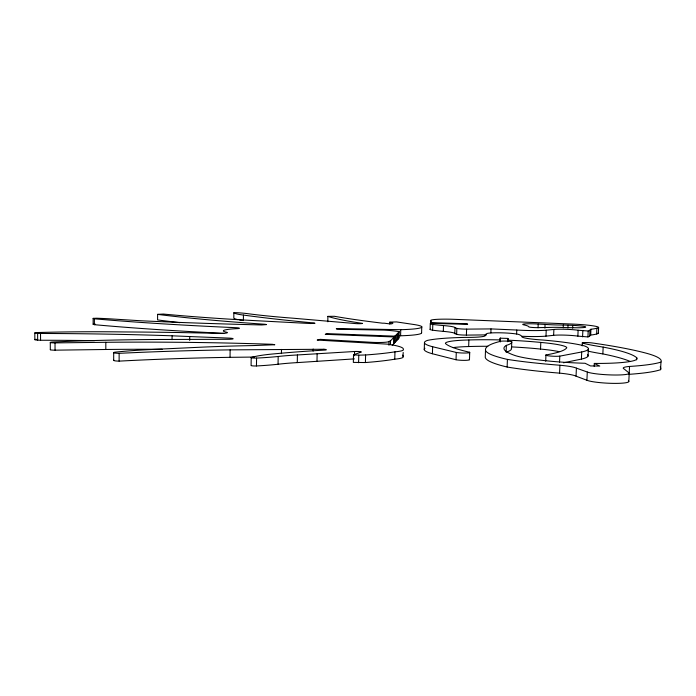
<?xml version="1.0" encoding="UTF-8"?>
<svg xmlns="http://www.w3.org/2000/svg" width="696" height="696" viewBox="0 0 696 696"><rect width="100%" height="100%" fill="white"/><g stroke="black" fill="none" stroke-linecap="round" stroke-linejoin="round"><path stroke-width="1.04" d="M50.443 349.583A4.524 0.505 -0.4 0 0 54.749 350.175L105.818 349.488L105.818 342.301A811.832 165.57 -1.1 0 1 272.397 344.303L274.807 344.738L252.865 345.581A331.392 48.79 1.2 0 0 197.29 347.365L151.128 349.531A127.646 16.191 0.4 0 0 116.85 351.985A6.264 0.722 0 0 0 113.813 352.759A6.264 0.722 0 0 0 119.138 353.333A739.178 155.982 1.5 0 1 230.132 349.87L323.91 349.262M113.683 360.371L113.692 352.611M254.64 357.057L230.045 357.326A738.073 164.508 1.5 0 0 119.12 361.128L119.138 353.333M179.881 322.657A336.02 25.326 1.6 0 1 157.583 319.916L157.618 314.348L163.369 314.053A284.847 20.175 1.4 0 0 263.862 321.1L310.729 323.536L314.966 323.275L313.505 322.944A388.707 26.726 2 0 1 243.443 315.07A50.042 4.106 1 0 1 233.873 312.756L233.804 318.107A50.016 4.341 1 0 0 238.032 319.647M172.051 339.648L172.077 335.803A904.391 163.047 -2.8 0 0 40.525 333.471L37.619 333.349A4.985 0.487 -0.2 0 1 36.27 332.575A255.728 30.92 -0.3 0 1 124.384 331.949A921.208 180.325 -1.8 0 1 221.476 333.471A10.257 1.018 0.6 0 0 227.053 332.331A29.18 2.871 0.8 0 1 238.18 328.59A6.273 0.6 0.7 0 0 236.701 327.72A366.688 25.839 1.3 0 1 94.369 318.811L93.116 318.359L96.587 318.22A72.462 6.577 0 0 1 112.186 318.986L141.105 320.778A379.781 25.343 1.1 0 0 261.652 324.945L266.385 324.597L265.193 324.293A336.168 23.96 1.6 0 1 157.618 314.375M189.704 340.414L189.738 336.551L172.077 335.803M230.045 357.326L230.132 349.87M243.443 315.07L243.365 320.543A50.016 4.341 1 0 1 239.589 319.951M323.91 349.262A4.072 0.461 1.2 0 1 326.346 349.697A4.072 0.461 1.2 0 1 324.571 350.088A455.663 69.878 3.1 0 0 274.511 353.829A82.337 10.292 1.2 0 0 251.204 357.518L251.099 365.374A3.75 0.479 0.7 0 0 252.509 365.861A3.75 0.479 0.7 0 0 256.459 365.957A84.303 10.136 0.5 0 0 278.052 364.243A87.287 11.736 1.3 0 1 297.279 362.607L354.386 358.884M256.459 365.957L256.572 358.075A84.355 9.596 0.6 0 0 278.183 356.483A87.357 11.11 1.3 0 1 297.418 354.96L354.56 351.497A4.324 0.496 1.4 0 1 361.381 351.976L353.516 354.829L353.342 362.399L365.409 362.546A130.291 14.807 0.9 0 0 394.762 359.18A29.693 3.523 1.5 0 0 403.062 356.552L403.175 352.446M278.052 364.243L278.183 356.483M281.428 353.611L281.497 349.401M297.279 362.607L297.418 354.96M313.13 351.115L313.174 349.027M316.985 361.346L317.132 353.785M399.182 331.705L394.963 336.159L394.789 342.623L399.017 337.908L399.182 331.705A27.092 2.636 1.4 0 0 383.853 330.087L336.82 329.251L336.307 328.564L400.757 329.686A41.325 3.776 1.5 0 0 414.32 324.571L396.563 321.926L389.847 322.109L392.927 323.101C392.544 325.102 384.34 322.718 382.461 323.188A354.107 25.012 2.3 0 1 334.332 316.288L327.86 316.375L327.842 321.787M354.464 355.717L354.56 351.497M358.597 362.746L358.779 355.16L365.6 354.977A130.378 14.016 1 0 0 394.963 351.828A29.71 3.332 1.5 0 0 403.262 349.357A59.839 6.673 1.3 0 0 387.376 344.146L317.211 340.057L320.151 339.352L370.368 342.241A13.842 1.453 1.5 0 0 389.081 341.414L390.534 340.84L394.214 336.951L325.276 334.324L326.772 333.61L394.963 336.159M365.409 362.546L365.6 354.977M388.977 345.286L389.081 341.414M389.795 324.031L389.847 322.144M390.43 344.685L390.534 340.84M393.927 336.907L394.032 343.467L392.196 345.52M394.032 343.467L394.214 336.951M394.919 342.493L395.093 336.038M394.762 359.18L394.963 351.828M396.555 340.883L396.729 334.506M397.625 339.865L397.799 333.549M398.312 339.013L398.486 332.749M398.416 335.742L400.591 335.785L400.757 329.686M421.593 332.749L421.767 326.85M424.255 349.54L424.464 342.745M430.119 329.469L430.293 323.675M430.641 324.205L430.754 320.517A21.924 1.87 1.8 0 1 454.732 319.342L573.043 324.084A28.153 2.384 2.3 0 1 596.881 328.234L596.611 333.984A65.589 5.872 2.2 0 1 590.678 335.072L589.712 335.968A45.101 4.176 2.2 0 1 587.937 336.925L577.863 336.125A15.225 1.427 2.4 0 0 553.633 335.324L545.977 336.142A27.562 2.575 2.2 0 1 522.296 336.29M486.556 334.889L466.398 335.107A7.404 0.713 1.9 0 1 456.654 334.315L454.793 333.636A22.568 2.175 1.7 0 0 443.308 331.374A50.095 4.55 1.9 0 1 432.616 330.191L432.799 324.44A12.093 1.061 1.7 0 1 431.155 323.344L467.651 324.345L467.347 323.762L431.503 322.657L430.754 320.517M469.287 359.51A7.43 0.879 2 0 1 465.085 360.354A7.43 0.879 2 0 1 456.028 359.754L432.416 353.751L432.634 346.738A85.225 8.883 2.2 0 1 427.457 340.405A83.703 8.804 2.2 0 1 465.554 337.403A26.84 2.601 1.9 0 0 485.26 335.707A110.072 10.44 2.5 0 1 486.869 333.601A16.591 1.575 2.1 0 1 502.817 332.871A16.591 1.575 2.1 0 1 519.364 334.689A105.74 10.292 1.6 0 1 522 336.951A27.388 2.619 2.3 0 0 543.054 340.048A83.764 8.804 2.2 0 1 584.101 345.808A85.112 8.874 2.1 0 1 581.708 351.976L581.395 359.092L563.482 362.79M443.308 331.374L443.491 325.571A50.121 4.306 1.8 0 1 432.799 324.44M454.793 333.636L454.984 327.72A22.585 2.053 1.7 0 0 443.491 325.571M456.654 334.315L456.846 328.373L454.984 327.72M456.028 359.754L456.272 352.446L432.634 346.738M466.398 335.107L466.607 329.13A7.404 0.679 1.9 0 1 456.846 328.373M452.939 347.608A46.902 5.185 2.1 0 1 468.669 346.547L468.895 339.961A76.63 8.152 2.2 0 1 500.215 339.918L500.163 338.186L507.706 338.413L508.428 340.196L509.724 340.248A76.473 8.152 2.2 0 1 540.809 342.432A47.224 4.916 2.2 0 1 566.77 347.713A185.641 19.34 1.5 0 1 545.951 354.943L545.69 361.233M469.469 354.308L469.539 352.228A196.803 19.732 2.8 0 1 445.457 343.502A46.928 4.907 2.1 0 1 468.895 339.961M469.461 359.684L469.713 352.402M511.777 341.771A114.179 11.649 1.6 0 1 506.375 345.355L506.123 352.193A114.109 12.311 1.6 0 0 511.525 348.409L511.777 341.771A5.785 0.583 2.1 0 0 506.444 341.11A5.785 0.583 2.1 0 0 500.615 341.301A274.65 28.327 3.4 0 0 485.512 350.105L485.26 357.239A153.129 17.217 3 0 0 507.132 367.036A119.764 13.537 2.7 0 0 559.575 373.134A26.265 3.367 2.7 0 1 576.044 376.171L586.919 380.26A21.602 2.775 3 0 0 612.967 383.365A21.602 2.775 3 0 0 628.401 380.956M490.871 332.862L491.019 328.912L516.771 330.026A27.57 2.436 2.1 0 0 546.221 330.209L553.885 329.443A15.234 1.349 2.3 0 1 578.124 330.235L588.19 331.018A45.127 3.95 2.2 0 0 589.973 330.095L590.939 329.251A65.615 5.559 2.1 0 0 596.872 328.234M500.085 340.327L500.163 338.186M500.146 341.788L500.215 339.918M500.346 341.388L500.467 338.169M500.424 341.762L500.494 339.892M507.584 341.64L507.706 338.413M507.845 341.675L507.967 338.456M507.132 367.036L507.419 359.406A153.233 16.304 2.9 0 1 485.512 350.105M516.615 334.002L516.771 330.026M538.06 327.79L538.208 324.058L545.072 324.423A23.995 1.984 2.2 0 0 563.325 325.032L572.747 325.363A13.685 1.157 2.3 0 1 585.597 326.902A13.685 1.157 2.3 0 1 575.731 327.755A60.152 4.933 2.2 0 1 562.62 327.494A16.243 1.418 2.3 0 0 550.849 327.398L539.678 327.607A6.49 0.566 2.1 0 1 528.864 326.99A52.252 4.594 1.9 0 0 524.253 324.962A11.554 0.983 2.1 0 1 525.428 323.875A11.554 0.983 2.1 0 1 538.208 324.058M559.071 351.637A47.189 5.194 2.3 0 0 540.54 349.061L540.809 342.432M544.916 328.164L545.072 324.423M545.977 336.142L546.221 330.209M553.633 335.324L553.885 329.443M559.523 362.459L559.793 356.135L581.708 351.976M559.575 373.134L559.915 365.243A119.843 12.815 2.7 0 1 507.419 359.406M563.203 327.842L563.325 325.032M567.91 328.007L568.032 325.197M572.625 328.173L572.747 325.363M576.044 376.171L576.401 368.14A26.291 3.193 2.6 0 0 559.915 365.243M577.863 336.125L578.124 330.235M582.221 345.895L582.343 343.058A5.838 0.574 2.5 0 1 585.258 342.545A5.838 0.574 2.5 0 1 592.279 342.963A262.279 30.894 1.7 0 1 645.322 352.959A150.641 16.826 2.2 0 1 660.956 362.094L660.565 369.68A119.007 13.694 2.5 0 1 629.158 374.317M582.578 336.864L582.848 330.939M587.937 336.925L588.198 331M586.919 380.26L587.285 372.021L576.401 368.14M588.059 356.021L588.372 349.079M589.712 335.968L589.973 330.095M590.678 335.072L590.939 329.251M594.167 366.331L594.306 363.425A61.396 6.742 2.6 0 0 620.293 362.668A67.616 7.404 2.6 0 0 636.657 357.709L636.553 359.815M598.342 333.236L598.612 327.52M630.15 361.424A183.065 21.837 2 0 0 602.849 353.916L603.162 347.104A117.946 10.901 2.9 0 1 582.343 343.058M628.81 381.521L629.541 366.444A119.086 12.963 2.4 0 0 660.956 362.094M233.865 312.721L236.77 312.678A35.722 3.002 0.7 0 1 247.463 313.635A170.833 13.015 1.5 0 0 292.964 318.194L356.256 323.64A4.924 0.444 1.4 0 0 362.529 323.388A223.216 17.609 2.1 0 1 327.86 316.375M358.779 355.16L353.594 354.873M95.1 324.023L93.125 324.205L94.378 324.684A366.531 27.309 1.3 0 0 223.773 333.314M189.738 336.551L229.854 338.143A6.055 0.635 0.7 0 1 233.125 338.778A6.055 0.635 0.7 0 1 229.288 339.291L169.493 339.457A453.618 70.331 0 0 0 53.288 341.971A4.524 0.479 -0.3 0 0 50.338 342.51A4.524 0.479 -0.3 0 0 54.723 342.893L105.818 342.301M466.607 329.13L491.019 328.912M36.305 339.3A4.985 0.513 -0.3 0 0 37.654 340.118L40.559 340.248A903.086 171.929 -3.1 0 1 94.56 340.657M594.306 363.425L599.761 366.07L590.504 365.931L585.075 363.269L583.535 363.225A61.378 6.742 2.6 0 1 553.868 361.502A67.695 7.395 2.6 0 1 515.136 355.56A188.947 19.497 3.1 0 1 506.375 345.355M40.525 333.471L40.559 340.248M37.619 333.349L37.654 340.118M34.8 332.923L34.843 339.674M55.019 342.893L55.054 350.175M50.286 342.449L50.312 349.714M94.378 318.811L94.378 324.684M93.142 318.411L93.151 324.266M421.445 332.488A41.308 3.993 1.5 0 1 400.591 335.785M398.06 337.725A27.074 2.784 1.5 0 1 399.017 337.908M402.418 355.125A59.795 7.056 1.3 0 1 403.062 356.552M587.615 354.664A85.06 9.379 2.2 0 1 581.395 359.092M432.416 353.751A85.173 9.379 2.2 0 1 424.943 348.261M468.669 346.547A76.577 8.613 2.3 0 1 487.8 346.286M598.177 332.897A28.145 2.523 2.3 0 1 596.611 333.984M511.638 346.904A76.421 8.604 2.2 0 1 540.54 349.061M432.616 330.191A12.084 1.122 1.8 0 1 430.467 329.165M105.818 349.488A810.614 174.6 -1.3 0 1 162.168 349.279M119.12 361.128A6.264 0.766 -0.1 0 1 113.909 360.171M660.173 366.94A150.536 17.774 2.3 0 1 660.565 369.68M602.849 353.916A117.876 11.519 3 0 1 588.05 351.149M511.186 348.278A5.785 0.618 2.2 0 1 511.525 348.409M256.572 358.075A3.75 0.452 0.7 0 1 252.622 357.988A3.75 0.452 0.7 0 1 251.204 357.518M559.793 356.135A7.586 0.835 2.5 0 1 550.684 356.074A7.586 0.835 2.5 0 1 545.951 354.943M469.539 352.228A7.43 0.835 2 0 1 465.328 353.029A7.43 0.835 2 0 1 456.272 352.446M587.285 372.021A21.62 2.627 2.9 0 0 613.367 374.996A21.62 2.627 2.9 0 0 628.801 372.734L624.112 368.958A26.692 3.106 3.1 0 1 629.541 366.444M603.162 347.104A183.187 20.671 1.9 0 1 636.657 357.709"/></g></svg>
